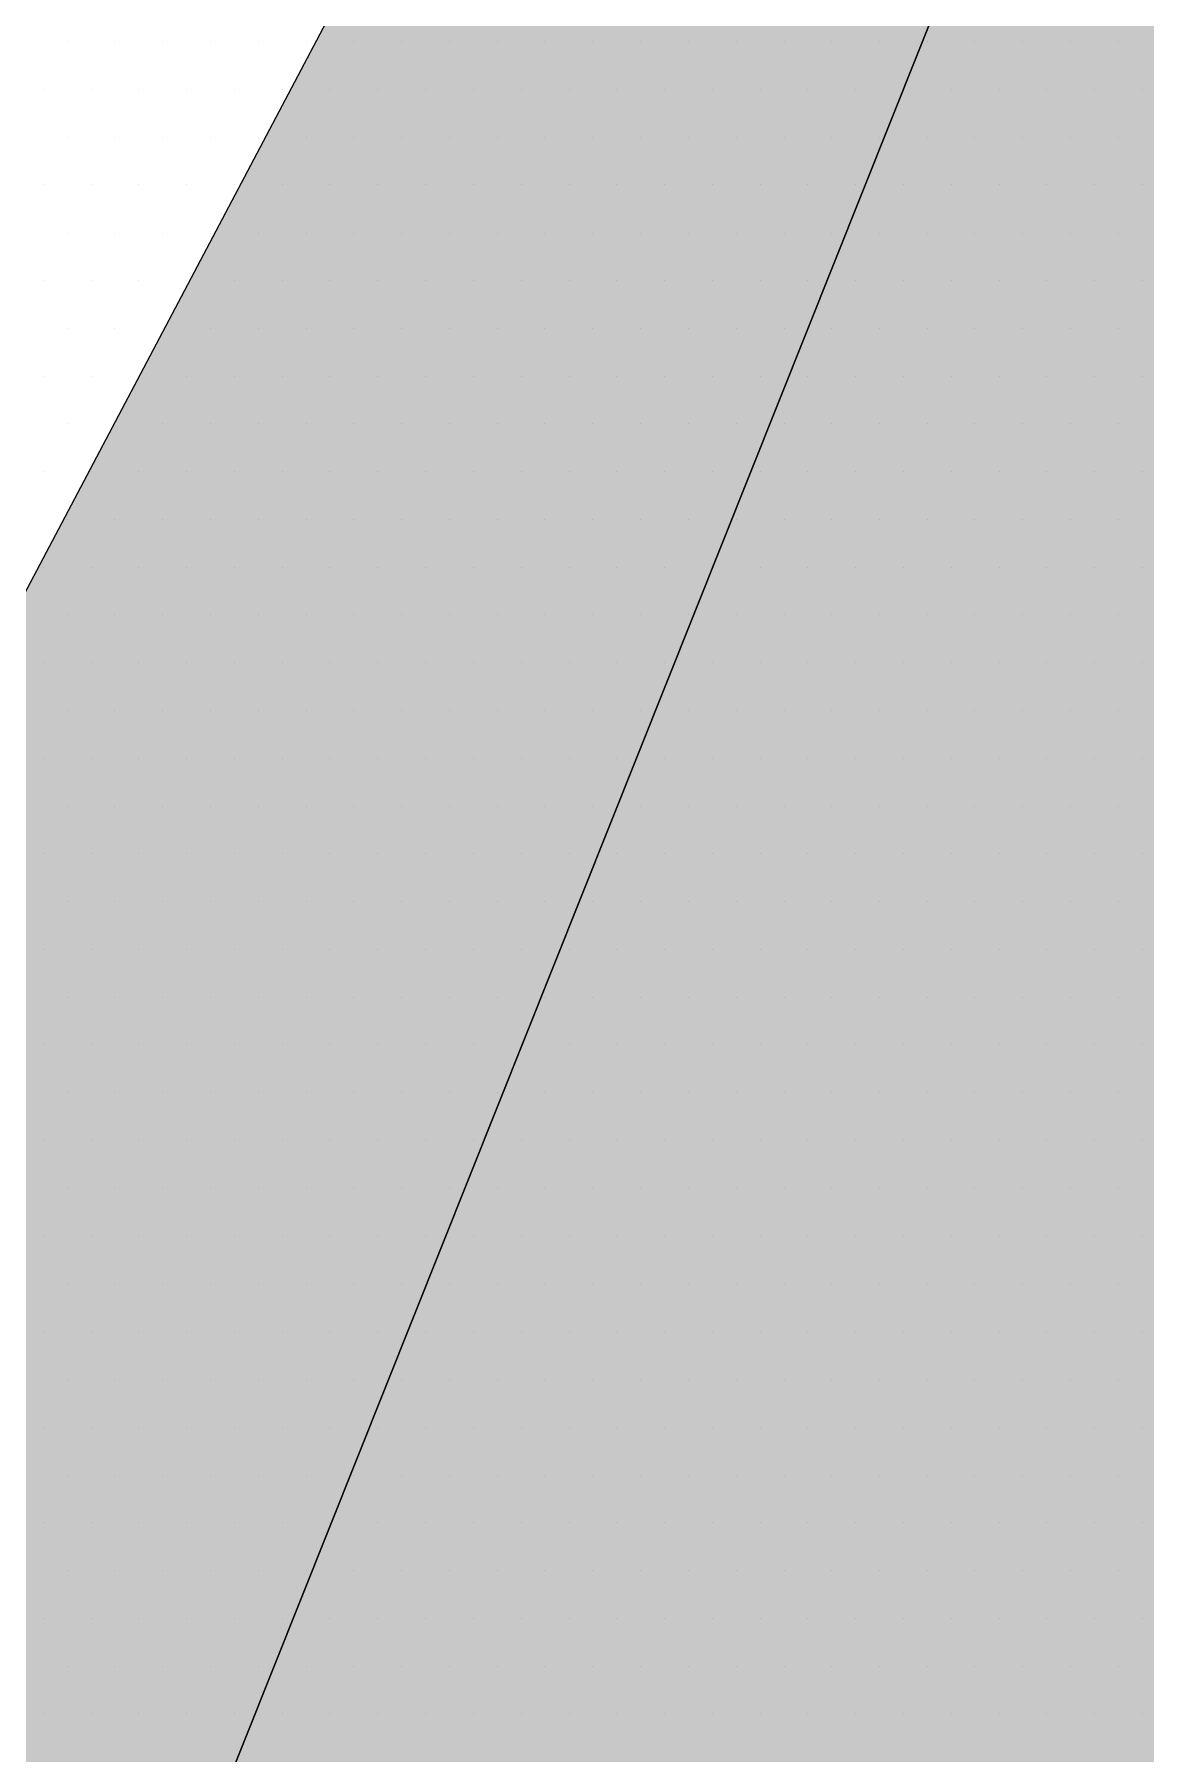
# Model space of a CAD drawing. Header units: metres. Extents: x 9606 to 9900, y 4805 to 4952.
# Drawn here: x 9865.343 to 9865.77, y 4853.607 to 4854.267 of the extents above; entities that cross this region are included whole.
import ezdxf

# ---------------------------------------------------------------- set-up
doc = ezdxf.new("R2010")
doc.units = ezdxf.units.M
doc.header["$LTSCALE"] = 2
doc.linetypes.add('CACHEX2', pattern=[0.75, 0.5, -0.25])
for name, color, linetype in [('CARTOUCHE', 7, 'Continuous'), ('LOGO', 4, 'Continuous'), ('rosace', 7, 'Continuous')]:
    doc.layers.add(name, color=color, linetype=linetype)

# ---------------------------------------------------------------- blocks, each defined once
blk = doc.blocks.new('A$C715108E3')
at = {"layer": 'LOGO', "color": 131}
for p, q in [((-6.9013, -4.7997), (-6.9013, -4.7997)), ((-6.8095, -4.7997), (-6.8095, -4.7997)), ((-6.7175, -4.7997), (-6.7175, -4.7997)), ((-6.6262, -4.7997), (-6.6262, -4.7997)), ((-6.5342, -4.7997), (-6.5342, -4.7997)), ((-6.4421, -4.7997), (-6.4421, -4.7997)), ((-6.3509, -4.7997), (-6.3509, -4.7997)), ((-6.2589, -4.7997), (-6.2589, -4.7997)), ((-6.1672, -4.7997), (-6.1672, -4.7997)), ((-6.0757, -4.7997), (-6.0757, -4.7997)), ((-5.9841, -4.7997), (-5.9841, -4.7997)), ((-5.8921, -4.7997), (-5.8921, -4.7997)), ((-5.8001, -4.7997), (-5.8001, -4.7997)), ((-5.7088, -4.7997), (-5.7088, -4.7997)), ((-5.6168, -4.7997), (-5.6168, -4.7997)), ((-5.5249, -4.7997), (-5.5249, -4.7997)), ((-5.4335, -4.7997), (-5.4335, -4.7997)), ((-5.3417, -4.7997), (-5.3417, -4.7997)), ((-5.2498, -4.7997), (-5.2498, -4.7997)), ((-5.1584, -4.7997), (-5.1584, -4.7997)), ((-5.0665, -4.7997), (-5.0665, -4.7997)), ((-4.9745, -4.7997), (-4.9745, -4.7997)), ((-4.8829, -4.7997), (-4.8829, -4.7997)), ((-6.947, -4.892), (-6.947, -4.892)), ((-6.855, -4.892), (-6.855, -4.892)), ((-6.7637, -4.892), (-6.7637, -4.892)), ((-6.6719, -4.892), (-6.6719, -4.892)), ((-6.5799, -4.892), (-6.5799, -4.892)), ((-6.4886, -4.892), (-6.4886, -4.892)), ((-6.3966, -4.892), (-6.3966, -4.892)), ((-6.305, -4.892), (-6.305, -4.892)), ((-6.2133, -4.892), (-6.2133, -4.892)), ((-6.1213, -4.892), (-6.1213, -4.892)), ((-6.0296, -4.892), (-6.0296, -4.892)), ((-5.9376, -4.892), (-5.9376, -4.892)), ((-5.8464, -4.892), (-5.8464, -4.892)), ((-5.7543, -4.892), (-5.7543, -4.892)), ((-5.6625, -4.892), (-5.6625, -4.892)), ((-5.571, -4.892), (-5.571, -4.892)), ((-5.4792, -4.892), (-5.4792, -4.892)), ((-5.3874, -4.892), (-5.3874, -4.892)), ((-5.2959, -4.892), (-5.2959, -4.892)), ((-5.2041, -4.892), (-5.2041, -4.892)), ((-5.1121, -4.892), (-5.1121, -4.892)), ((-5.0208, -4.892), (-5.0208, -4.892)), ((-4.929, -4.892), (-4.929, -4.892)), ((-4.8369, -4.892), (-4.8369, -4.892)), ((-6.9013, -4.9833), (-6.9013, -4.9833)), ((-6.8095, -4.9833), (-6.8095, -4.9833)), ((-6.7175, -4.9833), (-6.7175, -4.9833)), ((-6.6262, -4.9833), (-6.6262, -4.9833)), ((-6.5342, -4.9833), (-6.5342, -4.9833)), ((-6.4421, -4.9833), (-6.4421, -4.9833)), ((-6.3509, -4.9833), (-6.3509, -4.9833)), ((-6.2589, -4.9833), (-6.2589, -4.9833)), ((-6.1672, -4.9833), (-6.1672, -4.9833)), ((-6.0757, -4.9833), (-6.0757, -4.9833)), ((-5.9841, -4.9833), (-5.9841, -4.9833)), ((-5.8921, -4.9833), (-5.8921, -4.9833)), ((-5.8001, -4.9833), (-5.8001, -4.9833)), ((-5.7088, -4.9833), (-5.7088, -4.9833)), ((-5.6168, -4.9833), (-5.6168, -4.9833)), ((-5.5249, -4.9833), (-5.5249, -4.9833)), ((-5.4335, -4.9833), (-5.4335, -4.9833)), ((-5.3417, -4.9833), (-5.3417, -4.9833)), ((-5.2498, -4.9833), (-5.2498, -4.9833)), ((-5.1584, -4.9833), (-5.1584, -4.9833)), ((-5.0665, -4.9833), (-5.0665, -4.9833)), ((-4.9745, -4.9833), (-4.9745, -4.9833)), ((-4.8829, -4.9833), (-4.8829, -4.9833)), ((-6.947, -5.0748), (-6.947, -5.0748)), ((-6.855, -5.0748), (-6.855, -5.0748)), ((-6.7637, -5.0748), (-6.7637, -5.0748)), ((-6.6719, -5.0748), (-6.6719, -5.0748)), ((-6.5799, -5.0748), (-6.5799, -5.0748)), ((-6.4886, -5.0748), (-6.4886, -5.0748)), ((-6.3966, -5.0748), (-6.3966, -5.0748)), ((-6.305, -5.0748), (-6.305, -5.0748)), ((-6.2133, -5.0748), (-6.2133, -5.0748)), ((-6.1213, -5.0748), (-6.1213, -5.0748)), ((-6.0296, -5.0748), (-6.0296, -5.0748)), ((-5.9376, -5.0748), (-5.9376, -5.0748)), ((-5.8464, -5.0748), (-5.8464, -5.0748)), ((-5.7543, -5.0748), (-5.7543, -5.0748)), ((-5.6625, -5.0748), (-5.6625, -5.0748)), ((-5.571, -5.0748), (-5.571, -5.0748)), ((-5.4792, -5.0748), (-5.4792, -5.0748)), ((-5.3874, -5.0748), (-5.3874, -5.0748)), ((-5.2959, -5.0748), (-5.2959, -5.0748)), ((-5.2041, -5.0748), (-5.2041, -5.0748)), ((-5.1121, -5.0748), (-5.1121, -5.0748)), ((-5.0208, -5.0748), (-5.0208, -5.0748)), ((-4.929, -5.0748), (-4.929, -5.0748)), ((-4.8369, -5.0748), (-4.8369, -5.0748)), ((-6.9013, -5.1674), (-6.9013, -5.1674)), ((-6.8095, -5.1674), (-6.8095, -5.1674)), ((-6.7175, -5.1674), (-6.7175, -5.1674)), ((-6.6262, -5.1674), (-6.6262, -5.1674)), ((-6.5342, -5.1674), (-6.5342, -5.1674)), ((-6.4421, -5.1674), (-6.4421, -5.1674)), ((-6.3509, -5.1674), (-6.3509, -5.1674)), ((-6.2589, -5.1674), (-6.2589, -5.1674)), ((-6.1672, -5.1674), (-6.1672, -5.1674)), ((-6.0757, -5.1674), (-6.0757, -5.1674)), ((-5.9841, -5.1674), (-5.9841, -5.1674)), ((-5.8921, -5.1674), (-5.8921, -5.1674)), ((-5.8001, -5.1674), (-5.8001, -5.1674)), ((-5.7088, -5.1674), (-5.7088, -5.1674)), ((-5.6168, -5.1674), (-5.6168, -5.1674)), ((-5.5249, -5.1674), (-5.5249, -5.1674)), ((-5.4335, -5.1674), (-5.4335, -5.1674)), ((-5.3417, -5.1674), (-5.3417, -5.1674)), ((-5.2498, -5.1674), (-5.2498, -5.1674)), ((-5.1584, -5.1674), (-5.1584, -5.1674)), ((-5.0665, -5.1674), (-5.0665, -5.1674)), ((-4.9745, -5.1674), (-4.9745, -5.1674)), ((-4.8829, -5.1674), (-4.8829, -5.1674)), ((-6.947, -5.2586), (-6.947, -5.2586)), ((-6.855, -5.2586), (-6.855, -5.2586)), ((-6.7637, -5.2586), (-6.7637, -5.2586)), ((-6.6719, -5.2586), (-6.6719, -5.2586)), ((-6.5799, -5.2586), (-6.5799, -5.2586)), ((-6.4886, -5.2586), (-6.4886, -5.2586)), ((-6.3966, -5.2586), (-6.3966, -5.2586)), ((-6.305, -5.2586), (-6.305, -5.2586)), ((-6.2133, -5.2586), (-6.2133, -5.2586)), ((-6.1213, -5.2586), (-6.1213, -5.2586)), ((-6.0296, -5.2586), (-6.0296, -5.2586)), ((-5.9376, -5.2586), (-5.9376, -5.2586)), ((-5.8464, -5.2586), (-5.8464, -5.2586)), ((-5.7543, -5.2586), (-5.7543, -5.2586)), ((-5.6625, -5.2586), (-5.6625, -5.2586)), ((-5.571, -5.2586), (-5.571, -5.2586)), ((-5.4792, -5.2586), (-5.4792, -5.2586)), ((-5.3874, -5.2586), (-5.3874, -5.2586)), ((-5.2959, -5.2586), (-5.2959, -5.2586)), ((-5.2041, -5.2586), (-5.2041, -5.2586)), ((-5.1121, -5.2586), (-5.1121, -5.2586)), ((-5.0208, -5.2586), (-5.0208, -5.2586)), ((-4.929, -5.2586), (-4.929, -5.2586)), ((-4.8369, -5.2586), (-4.8369, -5.2586)), ((-6.9013, -5.3499), (-6.9013, -5.3499)), ((-6.8095, -5.3499), (-6.8095, -5.3499)), ((-6.7175, -5.3499), (-6.7175, -5.3499)), ((-6.6262, -5.3499), (-6.6262, -5.3499)), ((-6.5342, -5.3499), (-6.5342, -5.3499)), ((-6.4421, -5.3499), (-6.4421, -5.3499)), ((-6.3509, -5.3499), (-6.3509, -5.3499)), ((-6.2589, -5.3499), (-6.2589, -5.3499)), ((-6.1672, -5.3499), (-6.1672, -5.3499)), ((-6.0757, -5.3499), (-6.0757, -5.3499)), ((-5.9841, -5.3499), (-5.9841, -5.3499)), ((-5.8921, -5.3499), (-5.8921, -5.3499)), ((-5.8001, -5.3499), (-5.8001, -5.3499)), ((-5.7088, -5.3499), (-5.7088, -5.3499)), ((-5.6168, -5.3499), (-5.6168, -5.3499)), ((-5.5249, -5.3499), (-5.5249, -5.3499)), ((-5.4335, -5.3499), (-5.4335, -5.3499)), ((-5.3417, -5.3499), (-5.3417, -5.3499)), ((-5.2498, -5.3499), (-5.2498, -5.3499)), ((-5.1584, -5.3499), (-5.1584, -5.3499)), ((-5.0665, -5.3499), (-5.0665, -5.3499)), ((-4.9745, -5.3499), (-4.9745, -5.3499)), ((-4.8829, -5.3499), (-4.8829, -5.3499)), ((-6.947, -5.4423), (-6.947, -5.4423)), ((-6.855, -5.4423), (-6.855, -5.4423)), ((-6.7637, -5.4423), (-6.7637, -5.4423)), ((-6.6719, -5.4423), (-6.6719, -5.4423)), ((-6.5799, -5.4423), (-6.5799, -5.4423)), ((-6.4886, -5.4423), (-6.4886, -5.4423)), ((-6.3966, -5.4423), (-6.3966, -5.4423)), ((-6.305, -5.4423), (-6.305, -5.4423)), ((-6.2133, -5.4423), (-6.2133, -5.4423)), ((-6.1213, -5.4423), (-6.1213, -5.4423)), ((-6.0296, -5.4423), (-6.0296, -5.4423)), ((-5.9376, -5.4423), (-5.9376, -5.4423)), ((-5.8464, -5.4423), (-5.8464, -5.4423)), ((-5.7543, -5.4423), (-5.7543, -5.4423)), ((-5.6625, -5.4423), (-5.6625, -5.4423)), ((-5.571, -5.4423), (-5.571, -5.4423)), ((-5.4792, -5.4423), (-5.4792, -5.4423)), ((-5.3874, -5.4423), (-5.3874, -5.4423)), ((-5.2959, -5.4423), (-5.2959, -5.4423)), ((-5.2041, -5.4423), (-5.2041, -5.4423)), ((-5.1121, -5.4423), (-5.1121, -5.4423)), ((-5.0208, -5.4423), (-5.0208, -5.4423)), ((-4.929, -5.4423), (-4.929, -5.4423)), ((-4.8369, -5.4423), (-4.8369, -5.4423)), ((-6.9013, -5.5339), (-6.9013, -5.5339)), ((-6.8095, -5.5339), (-6.8095, -5.5339)), ((-6.7175, -5.5339), (-6.7175, -5.5339)), ((-6.6262, -5.5339), (-6.6262, -5.5339)), ((-6.5342, -5.5339), (-6.5342, -5.5339)), ((-6.4421, -5.5339), (-6.4421, -5.5339)), ((-6.3509, -5.5339), (-6.3509, -5.5339)), ((-6.2589, -5.5339), (-6.2589, -5.5339)), ((-6.1672, -5.5339), (-6.1672, -5.5339)), ((-6.0757, -5.5339), (-6.0757, -5.5339)), ((-5.9841, -5.5339), (-5.9841, -5.5339)), ((-5.8921, -5.5339), (-5.8921, -5.5339)), ((-5.8001, -5.5339), (-5.8001, -5.5339)), ((-5.7088, -5.5339), (-5.7088, -5.5339)), ((-5.6168, -5.5339), (-5.6168, -5.5339)), ((-5.5249, -5.5339), (-5.5249, -5.5339)), ((-5.4335, -5.5339), (-5.4335, -5.5339)), ((-5.3417, -5.5339), (-5.3417, -5.5339)), ((-5.2498, -5.5339), (-5.2498, -5.5339)), ((-5.1584, -5.5339), (-5.1584, -5.5339)), ((-5.0665, -5.5339), (-5.0665, -5.5339)), ((-4.9745, -5.5339), (-4.9745, -5.5339)), ((-4.8829, -5.5339), (-4.8829, -5.5339)), ((-6.947, -5.625), (-6.947, -5.625)), ((-6.855, -5.625), (-6.855, -5.625)), ((-6.7637, -5.625), (-6.7637, -5.625)), ((-6.6719, -5.625), (-6.6719, -5.625)), ((-6.5799, -5.625), (-6.5799, -5.625)), ((-6.4886, -5.625), (-6.4886, -5.625)), ((-6.3966, -5.625), (-6.3966, -5.625)), ((-6.305, -5.625), (-6.305, -5.625)), ((-6.2133, -5.625), (-6.2133, -5.625)), ((-6.1213, -5.625), (-6.1213, -5.625)), ((-6.0296, -5.625), (-6.0296, -5.625)), ((-5.9376, -5.625), (-5.9376, -5.625)), ((-5.8464, -5.625), (-5.8464, -5.625)), ((-5.7543, -5.625), (-5.7543, -5.625)), ((-5.6625, -5.625), (-5.6625, -5.625)), ((-5.571, -5.625), (-5.571, -5.625)), ((-5.4792, -5.625), (-5.4792, -5.625)), ((-5.3874, -5.625), (-5.3874, -5.625)), ((-5.2959, -5.625), (-5.2959, -5.625)), ((-5.2041, -5.625), (-5.2041, -5.625)), ((-5.1121, -5.625), (-5.1121, -5.625)), ((-5.0208, -5.625), (-5.0208, -5.625)), ((-4.929, -5.625), (-4.929, -5.625)), ((-4.8369, -5.625), (-4.8369, -5.625)), ((-6.9013, -5.7174), (-6.9013, -5.7174)), ((-6.8095, -5.7174), (-6.8095, -5.7174)), ((-6.7175, -5.7174), (-6.7175, -5.7174)), ((-6.6262, -5.7174), (-6.6262, -5.7174)), ((-6.5342, -5.7174), (-6.5342, -5.7174)), ((-6.4421, -5.7174), (-6.4421, -5.7174)), ((-6.3509, -5.7174), (-6.3509, -5.7174)), ((-6.2589, -5.7174), (-6.2589, -5.7174)), ((-6.1672, -5.7174), (-6.1672, -5.7174)), ((-6.0757, -5.7174), (-6.0757, -5.7174)), ((-5.9841, -5.7174), (-5.9841, -5.7174)), ((-5.8921, -5.7174), (-5.8921, -5.7174)), ((-5.8001, -5.7174), (-5.8001, -5.7174)), ((-5.7088, -5.7174), (-5.7088, -5.7174)), ((-5.6168, -5.7174), (-5.6168, -5.7174)), ((-5.5249, -5.7174), (-5.5249, -5.7174)), ((-5.4335, -5.7174), (-5.4335, -5.7174)), ((-5.3417, -5.7174), (-5.3417, -5.7174)), ((-5.2498, -5.7174), (-5.2498, -5.7174)), ((-5.1584, -5.7174), (-5.1584, -5.7174)), ((-5.0665, -5.7174), (-5.0665, -5.7174)), ((-4.9745, -5.7174), (-4.9745, -5.7174)), ((-4.8829, -5.7174), (-4.8829, -5.7174)), ((-6.947, -5.8091), (-6.947, -5.8091)), ((-6.855, -5.8091), (-6.855, -5.8091)), ((-6.7637, -5.8091), (-6.7637, -5.8091)), ((-6.6719, -5.8091), (-6.6719, -5.8091)), ((-6.5799, -5.8091), (-6.5799, -5.8091)), ((-6.4886, -5.8091), (-6.4886, -5.8091)), ((-6.3966, -5.8091), (-6.3966, -5.8091)), ((-6.305, -5.8091), (-6.305, -5.8091)), ((-6.2133, -5.8091), (-6.2133, -5.8091)), ((-6.1213, -5.8091), (-6.1213, -5.8091)), ((-6.0296, -5.8091), (-6.0296, -5.8091)), ((-5.9376, -5.8091), (-5.9376, -5.8091)), ((-5.8464, -5.8091), (-5.8464, -5.8091)), ((-5.7543, -5.8091), (-5.7543, -5.8091)), ((-5.6625, -5.8091), (-5.6625, -5.8091)), ((-5.571, -5.8091), (-5.571, -5.8091)), ((-5.4792, -5.8091), (-5.4792, -5.8091)), ((-5.3874, -5.8091), (-5.3874, -5.8091)), ((-5.2959, -5.8091), (-5.2959, -5.8091)), ((-5.2041, -5.8091), (-5.2041, -5.8091)), ((-5.1121, -5.8091), (-5.1121, -5.8091)), ((-5.0208, -5.8091), (-5.0208, -5.8091)), ((-4.929, -5.8091), (-4.929, -5.8091)), ((-4.8369, -5.8091), (-4.8369, -5.8091)), ((-6.9013, -5.9003), (-6.9013, -5.9003)), ((-6.8095, -5.9003), (-6.8095, -5.9003)), ((-6.7175, -5.9003), (-6.7175, -5.9003)), ((-6.6262, -5.9003), (-6.6262, -5.9003)), ((-6.5342, -5.9003), (-6.5342, -5.9003)), ((-6.4421, -5.9003), (-6.4421, -5.9003)), ((-6.3509, -5.9003), (-6.3509, -5.9003)), ((-6.2589, -5.9003), (-6.2589, -5.9003)), ((-6.1672, -5.9003), (-6.1672, -5.9003)), ((-6.0757, -5.9003), (-6.0757, -5.9003)), ((-5.9841, -5.9003), (-5.9841, -5.9003)), ((-5.8921, -5.9003), (-5.8921, -5.9003)), ((-5.8001, -5.9003), (-5.8001, -5.9003)), ((-5.7088, -5.9003), (-5.7088, -5.9003)), ((-5.6168, -5.9003), (-5.6168, -5.9003)), ((-5.5249, -5.9003), (-5.5249, -5.9003)), ((-5.4335, -5.9003), (-5.4335, -5.9003)), ((-5.3417, -5.9003), (-5.3417, -5.9003)), ((-5.2498, -5.9003), (-5.2498, -5.9003)), ((-5.1584, -5.9003), (-5.1584, -5.9003)), ((-5.0665, -5.9003), (-5.0665, -5.9003)), ((-4.9745, -5.9003), (-4.9745, -5.9003)), ((-4.8829, -5.9003), (-4.8829, -5.9003)), ((-6.947, -5.9927), (-6.947, -5.9927)), ((-6.855, -5.9927), (-6.855, -5.9927)), ((-6.7637, -5.9927), (-6.7637, -5.9927)), ((-6.6719, -5.9927), (-6.6719, -5.9927)), ((-6.5799, -5.9927), (-6.5799, -5.9927)), ((-6.4886, -5.9927), (-6.4886, -5.9927)), ((-6.3966, -5.9927), (-6.3966, -5.9927)), ((-6.305, -5.9927), (-6.305, -5.9927)), ((-6.2133, -5.9927), (-6.2133, -5.9927)), ((-6.1213, -5.9927), (-6.1213, -5.9927)), ((-6.0296, -5.9927), (-6.0296, -5.9927)), ((-5.9376, -5.9927), (-5.9376, -5.9927)), ((-5.8464, -5.9927), (-5.8464, -5.9927)), ((-5.7543, -5.9927), (-5.7543, -5.9927)), ((-5.6625, -5.9927), (-5.6625, -5.9927)), ((-5.571, -5.9927), (-5.571, -5.9927)), ((-5.4792, -5.9927), (-5.4792, -5.9927)), ((-5.3874, -5.9927), (-5.3874, -5.9927)), ((-5.2959, -5.9927), (-5.2959, -5.9927)), ((-5.2041, -5.9927), (-5.2041, -5.9927)), ((-5.1121, -5.9927), (-5.1121, -5.9927)), ((-5.0208, -5.9927), (-5.0208, -5.9927)), ((-4.929, -5.9927), (-4.929, -5.9927)), ((-4.8369, -5.9927), (-4.8369, -5.9927)), ((-6.9013, -6.0842), (-6.9013, -6.0842)), ((-6.8095, -6.0842), (-6.8095, -6.0842)), ((-6.7175, -6.0842), (-6.7175, -6.0842)), ((-6.6262, -6.0842), (-6.6262, -6.0842)), ((-6.5342, -6.0842), (-6.5342, -6.0842)), ((-6.4421, -6.0842), (-6.4421, -6.0842)), ((-6.3509, -6.0842), (-6.3509, -6.0842)), ((-6.2589, -6.0842), (-6.2589, -6.0842)), ((-6.1672, -6.0842), (-6.1672, -6.0842)), ((-6.0757, -6.0842), (-6.0757, -6.0842)), ((-5.9841, -6.0842), (-5.9841, -6.0842)), ((-5.8921, -6.0842), (-5.8921, -6.0842)), ((-5.8001, -6.0842), (-5.8001, -6.0842)), ((-5.7088, -6.0842), (-5.7088, -6.0842)), ((-5.6168, -6.0842), (-5.6168, -6.0842)), ((-5.5249, -6.0842), (-5.5249, -6.0842)), ((-5.4335, -6.0842), (-5.4335, -6.0842)), ((-5.3417, -6.0842), (-5.3417, -6.0842)), ((-5.2498, -6.0842), (-5.2498, -6.0842)), ((-5.1584, -6.0842), (-5.1584, -6.0842)), ((-5.0665, -6.0842), (-5.0665, -6.0842)), ((-4.9745, -6.0842), (-4.9745, -6.0842)), ((-4.8829, -6.0842), (-4.8829, -6.0842)), ((-6.947, -6.1753), (-6.947, -6.1753)), ((-6.855, -6.1753), (-6.855, -6.1753)), ((-6.7637, -6.1753), (-6.7637, -6.1753)), ((-6.6719, -6.1753), (-6.6719, -6.1753)), ((-6.5799, -6.1753), (-6.5799, -6.1753)), ((-6.4886, -6.1753), (-6.4886, -6.1753)), ((-6.3966, -6.1753), (-6.3966, -6.1753)), ((-6.305, -6.1753), (-6.305, -6.1753)), ((-6.2133, -6.1753), (-6.2133, -6.1753)), ((-6.1213, -6.1753), (-6.1213, -6.1753)), ((-6.0296, -6.1753), (-6.0296, -6.1753)), ((-5.9376, -6.1753), (-5.9376, -6.1753)), ((-5.8464, -6.1753), (-5.8464, -6.1753)), ((-5.7543, -6.1753), (-5.7543, -6.1753)), ((-5.6625, -6.1753), (-5.6625, -6.1753)), ((-5.571, -6.1753), (-5.571, -6.1753)), ((-5.4792, -6.1753), (-5.4792, -6.1753)), ((-5.3874, -6.1753), (-5.3874, -6.1753)), ((-5.2959, -6.1753), (-5.2959, -6.1753)), ((-5.2041, -6.1753), (-5.2041, -6.1753)), ((-5.1121, -6.1753), (-5.1121, -6.1753)), ((-5.0208, -6.1753), (-5.0208, -6.1753)), ((-4.929, -6.1753), (-4.929, -6.1753)), ((-4.8369, -6.1753), (-4.8369, -6.1753)), ((-6.9013, -6.2678), (-6.9013, -6.2678)), ((-6.8095, -6.2678), (-6.8095, -6.2678)), ((-6.7175, -6.2678), (-6.7175, -6.2678)), ((-6.6262, -6.2678), (-6.6262, -6.2678)), ((-6.5342, -6.2678), (-6.5342, -6.2678)), ((-6.4421, -6.2678), (-6.4421, -6.2678)), ((-6.3509, -6.2678), (-6.3509, -6.2678)), ((-6.2589, -6.2678), (-6.2589, -6.2678)), ((-6.1672, -6.2678), (-6.1672, -6.2678)), ((-6.0757, -6.2678), (-6.0757, -6.2678)), ((-5.9841, -6.2678), (-5.9841, -6.2678)), ((-5.8921, -6.2678), (-5.8921, -6.2678)), ((-5.8001, -6.2678), (-5.8001, -6.2678)), ((-5.7088, -6.2678), (-5.7088, -6.2678)), ((-5.6168, -6.2678), (-5.6168, -6.2678)), ((-5.5249, -6.2678), (-5.5249, -6.2678)), ((-5.4335, -6.2678), (-5.4335, -6.2678)), ((-5.3417, -6.2678), (-5.3417, -6.2678)), ((-5.2498, -6.2678), (-5.2498, -6.2678)), ((-5.1584, -6.2678), (-5.1584, -6.2678)), ((-5.0665, -6.2678), (-5.0665, -6.2678)), ((-4.9745, -6.2678), (-4.9745, -6.2678)), ((-4.8829, -6.2678), (-4.8829, -6.2678)), ((-6.947, -6.3593), (-6.947, -6.3593)), ((-6.855, -6.3593), (-6.855, -6.3593)), ((-6.7637, -6.3593), (-6.7637, -6.3593)), ((-6.6719, -6.3593), (-6.6719, -6.3593)), ((-6.5799, -6.3593), (-6.5799, -6.3593)), ((-6.4886, -6.3593), (-6.4886, -6.3593)), ((-6.3966, -6.3593), (-6.3966, -6.3593)), ((-6.305, -6.3593), (-6.305, -6.3593)), ((-6.2133, -6.3593), (-6.2133, -6.3593)), ((-6.1213, -6.3593), (-6.1213, -6.3593)), ((-6.0296, -6.3593), (-6.0296, -6.3593)), ((-5.9376, -6.3593), (-5.9376, -6.3593)), ((-5.8464, -6.3593), (-5.8464, -6.3593)), ((-5.7543, -6.3593), (-5.7543, -6.3593)), ((-5.6625, -6.3593), (-5.6625, -6.3593)), ((-5.571, -6.3593), (-5.571, -6.3593)), ((-5.4792, -6.3593), (-5.4792, -6.3593)), ((-5.3874, -6.3593), (-5.3874, -6.3593)), ((-5.2959, -6.3593), (-5.2959, -6.3593)), ((-5.2041, -6.3593), (-5.2041, -6.3593)), ((-5.1121, -6.3593), (-5.1121, -6.3593)), ((-5.0208, -6.3593), (-5.0208, -6.3593)), ((-4.929, -6.3593), (-4.929, -6.3593)), ((-4.8369, -6.3593), (-4.8369, -6.3593)), ((-6.9013, -6.4508), (-6.9013, -6.4508)), ((-6.8095, -6.4508), (-6.8095, -6.4508)), ((-6.7175, -6.4508), (-6.7175, -6.4508)), ((-6.6262, -6.4508), (-6.6262, -6.4508)), ((-6.5342, -6.4508), (-6.5342, -6.4508)), ((-6.4421, -6.4508), (-6.4421, -6.4508)), ((-6.3509, -6.4508), (-6.3509, -6.4508)), ((-6.2589, -6.4508), (-6.2589, -6.4508)), ((-6.1672, -6.4508), (-6.1672, -6.4508)), ((-6.0757, -6.4508), (-6.0757, -6.4508)), ((-5.9841, -6.4508), (-5.9841, -6.4508)), ((-5.8921, -6.4508), (-5.8921, -6.4508)), ((-5.8001, -6.4508), (-5.8001, -6.4508)), ((-5.7088, -6.4508), (-5.7088, -6.4508)), ((-5.6168, -6.4508), (-5.6168, -6.4508)), ((-5.5249, -6.4508), (-5.5249, -6.4508)), ((-5.4335, -6.4508), (-5.4335, -6.4508)), ((-5.3417, -6.4508), (-5.3417, -6.4508)), ((-5.2498, -6.4508), (-5.2498, -6.4508)), ((-5.1584, -6.4508), (-5.1584, -6.4508)), ((-5.0665, -6.4508), (-5.0665, -6.4508)), ((-4.9745, -6.4508), (-4.9745, -6.4508)), ((-4.8829, -6.4508), (-4.8829, -6.4508)), ((-6.947, -6.543), (-6.947, -6.543)), ((-6.855, -6.543), (-6.855, -6.543)), ((-6.7637, -6.543), (-6.7637, -6.543)), ((-6.6719, -6.543), (-6.6719, -6.543)), ((-6.5799, -6.543), (-6.5799, -6.543)), ((-6.4886, -6.543), (-6.4886, -6.543)), ((-6.3966, -6.543), (-6.3966, -6.543)), ((-6.305, -6.543), (-6.305, -6.543)), ((-6.2133, -6.543), (-6.2133, -6.543)), ((-6.1213, -6.543), (-6.1213, -6.543)), ((-6.0296, -6.543), (-6.0296, -6.543)), ((-5.9376, -6.543), (-5.9376, -6.543)), ((-5.8464, -6.543), (-5.8464, -6.543)), ((-5.7543, -6.543), (-5.7543, -6.543)), ((-5.6625, -6.543), (-5.6625, -6.543)), ((-5.571, -6.543), (-5.571, -6.543)), ((-5.4792, -6.543), (-5.4792, -6.543)), ((-5.3874, -6.543), (-5.3874, -6.543)), ((-5.2959, -6.543), (-5.2959, -6.543)), ((-5.2041, -6.543), (-5.2041, -6.543)), ((-5.1121, -6.543), (-5.1121, -6.543)), ((-5.0208, -6.543), (-5.0208, -6.543)), ((-4.929, -6.543), (-4.929, -6.543)), ((-4.8369, -6.543), (-4.8369, -6.543)), ((-6.9013, -6.6344), (-6.9013, -6.6344)), ((-6.8095, -6.6344), (-6.8095, -6.6344)), ((-6.7175, -6.6344), (-6.7175, -6.6344)), ((-6.6262, -6.6344), (-6.6262, -6.6344)), ((-6.5342, -6.6344), (-6.5342, -6.6344)), ((-6.4421, -6.6344), (-6.4421, -6.6344)), ((-6.3509, -6.6344), (-6.3509, -6.6344)), ((-6.2589, -6.6344), (-6.2589, -6.6344)), ((-6.1672, -6.6344), (-6.1672, -6.6344)), ((-6.0757, -6.6344), (-6.0757, -6.6344)), ((-5.9841, -6.6344), (-5.9841, -6.6344)), ((-5.8921, -6.6344), (-5.8921, -6.6344)), ((-5.8001, -6.6344), (-5.8001, -6.6344)), ((-5.7088, -6.6344), (-5.7088, -6.6344)), ((-5.6168, -6.6344), (-5.6168, -6.6344)), ((-5.5249, -6.6344), (-5.5249, -6.6344)), ((-5.4335, -6.6344), (-5.4335, -6.6344)), ((-5.3417, -6.6344), (-5.3417, -6.6344)), ((-5.2498, -6.6344), (-5.2498, -6.6344)), ((-5.1584, -6.6344), (-5.1584, -6.6344)), ((-5.0665, -6.6344), (-5.0665, -6.6344)), ((-4.9745, -6.6344), (-4.9745, -6.6344)), ((-4.8829, -6.6344), (-4.8829, -6.6344)), ((-6.947, -6.7259), (-6.947, -6.7259)), ((-6.855, -6.7259), (-6.855, -6.7259)), ((-6.7637, -6.7259), (-6.7637, -6.7259)), ((-6.6719, -6.7259), (-6.6719, -6.7259)), ((-6.5799, -6.7259), (-6.5799, -6.7259)), ((-6.4886, -6.7259), (-6.4886, -6.7259)), ((-6.3966, -6.7259), (-6.3966, -6.7259)), ((-6.305, -6.7259), (-6.305, -6.7259)), ((-6.2133, -6.7259), (-6.2133, -6.7259)), ((-6.1213, -6.7259), (-6.1213, -6.7259)), ((-6.0296, -6.7259), (-6.0296, -6.7259)), ((-5.9376, -6.7259), (-5.9376, -6.7259)), ((-5.8464, -6.7259), (-5.8464, -6.7259)), ((-5.7543, -6.7259), (-5.7543, -6.7259)), ((-5.6625, -6.7259), (-5.6625, -6.7259)), ((-5.571, -6.7259), (-5.571, -6.7259)), ((-5.4792, -6.7259), (-5.4792, -6.7259)), ((-5.3874, -6.7259), (-5.3874, -6.7259)), ((-5.2959, -6.7259), (-5.2959, -6.7259)), ((-5.2041, -6.7259), (-5.2041, -6.7259)), ((-5.1121, -6.7259), (-5.1121, -6.7259)), ((-5.0208, -6.7259), (-5.0208, -6.7259)), ((-4.929, -6.7259), (-4.929, -6.7259)), ((-4.8369, -6.7259), (-4.8369, -6.7259)), ((-6.9013, -6.8181), (-6.9013, -6.8181)), ((-6.8095, -6.8181), (-6.8095, -6.8181)), ((-6.7175, -6.8181), (-6.7175, -6.8181)), ((-6.6262, -6.8181), (-6.6262, -6.8181)), ((-6.5342, -6.8181), (-6.5342, -6.8181)), ((-6.4421, -6.8181), (-6.4421, -6.8181)), ((-6.3509, -6.8181), (-6.3509, -6.8181)), ((-6.2589, -6.8181), (-6.2589, -6.8181)), ((-6.1672, -6.8181), (-6.1672, -6.8181)), ((-6.0757, -6.8181), (-6.0757, -6.8181)), ((-5.9841, -6.8181), (-5.9841, -6.8181)), ((-5.8921, -6.8181), (-5.8921, -6.8181)), ((-5.8001, -6.8181), (-5.8001, -6.8181)), ((-5.7088, -6.8181), (-5.7088, -6.8181)), ((-5.6168, -6.8181), (-5.6168, -6.8181)), ((-5.5249, -6.8181), (-5.5249, -6.8181)), ((-5.4335, -6.8181), (-5.4335, -6.8181)), ((-5.3417, -6.8181), (-5.3417, -6.8181)), ((-5.2498, -6.8181), (-5.2498, -6.8181)), ((-5.1584, -6.8181), (-5.1584, -6.8181)), ((-5.0665, -6.8181), (-5.0665, -6.8181)), ((-4.9745, -6.8181), (-4.9745, -6.8181)), ((-4.8829, -6.8181), (-4.8829, -6.8181)), ((-6.947, -6.9095), (-6.947, -6.9095)), ((-6.855, -6.9095), (-6.855, -6.9095)), ((-6.7637, -6.9095), (-6.7637, -6.9095)), ((-6.6719, -6.9095), (-6.6719, -6.9095)), ((-6.5799, -6.9095), (-6.5799, -6.9095)), ((-6.4886, -6.9095), (-6.4886, -6.9095)), ((-6.3966, -6.9095), (-6.3966, -6.9095)), ((-6.305, -6.9095), (-6.305, -6.9095)), ((-6.2133, -6.9095), (-6.2133, -6.9095)), ((-6.1213, -6.9095), (-6.1213, -6.9095)), ((-6.0296, -6.9095), (-6.0296, -6.9095)), ((-5.9376, -6.9095), (-5.9376, -6.9095)), ((-5.8464, -6.9095), (-5.8464, -6.9095)), ((-5.7543, -6.9095), (-5.7543, -6.9095)), ((-5.6625, -6.9095), (-5.6625, -6.9095)), ((-5.571, -6.9095), (-5.571, -6.9095)), ((-5.4792, -6.9095), (-5.4792, -6.9095)), ((-5.3874, -6.9095), (-5.3874, -6.9095)), ((-5.2959, -6.9095), (-5.2959, -6.9095)), ((-5.2041, -6.9095), (-5.2041, -6.9095)), ((-5.1121, -6.9095), (-5.1121, -6.9095)), ((-5.0208, -6.9095), (-5.0208, -6.9095)), ((-4.929, -6.9095), (-4.929, -6.9095)), ((-4.8369, -6.9095), (-4.8369, -6.9095)), ((-6.9013, -7.0019), (-6.9013, -7.0019)), ((-6.8095, -7.0019), (-6.8095, -7.0019)), ((-6.7175, -7.0019), (-6.7175, -7.0019)), ((-6.6262, -7.0019), (-6.6262, -7.0019)), ((-6.5342, -7.0019), (-6.5342, -7.0019)), ((-6.4421, -7.0019), (-6.4421, -7.0019)), ((-6.3509, -7.0019), (-6.3509, -7.0019)), ((-6.2589, -7.0019), (-6.2589, -7.0019)), ((-6.1672, -7.0019), (-6.1672, -7.0019)), ((-6.0757, -7.0019), (-6.0757, -7.0019)), ((-5.9841, -7.0019), (-5.9841, -7.0019)), ((-5.8921, -7.0019), (-5.8921, -7.0019)), ((-5.8001, -7.0019), (-5.8001, -7.0019)), ((-5.7088, -7.0019), (-5.7088, -7.0019)), ((-5.6168, -7.0019), (-5.6168, -7.0019)), ((-5.5249, -7.0019), (-5.5249, -7.0019)), ((-5.4335, -7.0019), (-5.4335, -7.0019)), ((-5.3417, -7.0019), (-5.3417, -7.0019)), ((-5.2498, -7.0019), (-5.2498, -7.0019)), ((-5.1584, -7.0019), (-5.1584, -7.0019)), ((-5.0665, -7.0019), (-5.0665, -7.0019)), ((-4.9745, -7.0019), (-4.9745, -7.0019)), ((-4.8829, -7.0019), (-4.8829, -7.0019)), ((-6.947, -7.0932), (-6.947, -7.0932)), ((-6.855, -7.0932), (-6.855, -7.0932)), ((-6.7637, -7.0932), (-6.7637, -7.0932)), ((-6.6719, -7.0932), (-6.6719, -7.0932)), ((-6.5799, -7.0932), (-6.5799, -7.0932)), ((-6.4886, -7.0932), (-6.4886, -7.0932)), ((-6.3966, -7.0932), (-6.3966, -7.0932)), ((-6.305, -7.0932), (-6.305, -7.0932)), ((-6.2133, -7.0932), (-6.2133, -7.0932)), ((-6.1213, -7.0932), (-6.1213, -7.0932)), ((-6.0296, -7.0932), (-6.0296, -7.0932)), ((-5.9376, -7.0932), (-5.9376, -7.0932)), ((-5.8464, -7.0932), (-5.8464, -7.0932)), ((-5.7543, -7.0932), (-5.7543, -7.0932)), ((-5.6625, -7.0932), (-5.6625, -7.0932)), ((-5.571, -7.0932), (-5.571, -7.0932)), ((-5.4792, -7.0932), (-5.4792, -7.0932)), ((-5.3874, -7.0932), (-5.3874, -7.0932)), ((-5.2959, -7.0932), (-5.2959, -7.0932)), ((-5.2041, -7.0932), (-5.2041, -7.0932)), ((-5.1121, -7.0932), (-5.1121, -7.0932)), ((-5.0208, -7.0932), (-5.0208, -7.0932)), ((-4.929, -7.0932), (-4.929, -7.0932)), ((-4.8369, -7.0932), (-4.8369, -7.0932)), ((-6.9013, -7.1849), (-6.9013, -7.1849)), ((-6.8095, -7.1849), (-6.8095, -7.1849)), ((-6.7175, -7.1849), (-6.7175, -7.1849)), ((-6.6262, -7.1849), (-6.6262, -7.1849)), ((-6.5342, -7.1849), (-6.5342, -7.1849)), ((-6.4421, -7.1849), (-6.4421, -7.1849)), ((-6.3509, -7.1849), (-6.3509, -7.1849)), ((-6.2589, -7.1849), (-6.2589, -7.1849)), ((-6.1672, -7.1849), (-6.1672, -7.1849)), ((-6.0757, -7.1849), (-6.0757, -7.1849)), ((-5.9841, -7.1849), (-5.9841, -7.1849)), ((-5.8921, -7.1849), (-5.8921, -7.1849)), ((-5.8001, -7.1849), (-5.8001, -7.1849)), ((-5.7088, -7.1849), (-5.7088, -7.1849)), ((-5.6168, -7.1849), (-5.6168, -7.1849)), ((-5.5249, -7.1849), (-5.5249, -7.1849)), ((-5.4335, -7.1849), (-5.4335, -7.1849)), ((-5.3417, -7.1849), (-5.3417, -7.1849)), ((-5.2498, -7.1849), (-5.2498, -7.1849)), ((-5.1584, -7.1849), (-5.1584, -7.1849)), ((-5.0665, -7.1849), (-5.0665, -7.1849)), ((-4.9745, -7.1849), (-4.9745, -7.1849)), ((-4.8829, -7.1849), (-4.8829, -7.1849)), ((-6.947, -7.2773), (-6.947, -7.2773)), ((-6.855, -7.2773), (-6.855, -7.2773)), ((-6.7637, -7.2773), (-6.7637, -7.2773)), ((-6.6719, -7.2773), (-6.6719, -7.2773)), ((-6.5799, -7.2773), (-6.5799, -7.2773)), ((-6.4886, -7.2773), (-6.4886, -7.2773)), ((-6.3966, -7.2773), (-6.3966, -7.2773)), ((-6.305, -7.2773), (-6.305, -7.2773)), ((-6.2133, -7.2773), (-6.2133, -7.2773)), ((-6.1213, -7.2773), (-6.1213, -7.2773)), ((-6.0296, -7.2773), (-6.0296, -7.2773)), ((-5.9376, -7.2773), (-5.9376, -7.2773)), ((-5.8464, -7.2773), (-5.8464, -7.2773)), ((-5.7543, -7.2773), (-5.7543, -7.2773)), ((-5.6625, -7.2773), (-5.6625, -7.2773)), ((-5.571, -7.2773), (-5.571, -7.2773)), ((-5.4792, -7.2773), (-5.4792, -7.2773)), ((-5.3874, -7.2773), (-5.3874, -7.2773)), ((-5.2959, -7.2773), (-5.2959, -7.2773)), ((-5.2041, -7.2773), (-5.2041, -7.2773)), ((-5.1121, -7.2773), (-5.1121, -7.2773)), ((-5.0208, -7.2773), (-5.0208, -7.2773)), ((-4.929, -7.2773), (-4.929, -7.2773)), ((-4.8369, -7.2773), (-4.8369, -7.2773)), ((-6.9013, -7.3683), (-6.9013, -7.3683)), ((-6.8095, -7.3683), (-6.8095, -7.3683)), ((-6.7175, -7.3683), (-6.7175, -7.3683)), ((-6.6262, -7.3683), (-6.6262, -7.3683)), ((-6.5342, -7.3683), (-6.5342, -7.3683)), ((-6.4421, -7.3683), (-6.4421, -7.3683)), ((-6.3509, -7.3683), (-6.3509, -7.3683)), ((-6.2589, -7.3683), (-6.2589, -7.3683)), ((-6.1672, -7.3683), (-6.1672, -7.3683)), ((-6.0757, -7.3683), (-6.0757, -7.3683)), ((-5.9841, -7.3683), (-5.9841, -7.3683)), ((-5.8921, -7.3683), (-5.8921, -7.3683)), ((-5.8001, -7.3683), (-5.8001, -7.3683)), ((-5.7088, -7.3683), (-5.7088, -7.3683)), ((-5.6168, -7.3683), (-5.6168, -7.3683)), ((-5.5249, -7.3683), (-5.5249, -7.3683)), ((-5.4335, -7.3683), (-5.4335, -7.3683)), ((-5.3417, -7.3683), (-5.3417, -7.3683)), ((-5.2498, -7.3683), (-5.2498, -7.3683)), ((-5.1584, -7.3683), (-5.1584, -7.3683)), ((-5.0665, -7.3683), (-5.0665, -7.3683)), ((-4.9745, -7.3683), (-4.9745, -7.3683)), ((-4.8829, -7.3683), (-4.8829, -7.3683)), ((-6.947, -7.46), (-6.947, -7.46)), ((-6.855, -7.46), (-6.855, -7.46)), ((-6.7637, -7.46), (-6.7637, -7.46)), ((-6.6719, -7.46), (-6.6719, -7.46)), ((-6.5799, -7.46), (-6.5799, -7.46)), ((-6.4886, -7.46), (-6.4886, -7.46)), ((-6.3966, -7.46), (-6.3966, -7.46)), ((-6.305, -7.46), (-6.305, -7.46)), ((-6.2133, -7.46), (-6.2133, -7.46)), ((-6.1213, -7.46), (-6.1213, -7.46)), ((-6.0296, -7.46), (-6.0296, -7.46)), ((-5.9376, -7.46), (-5.9376, -7.46)), ((-5.8464, -7.46), (-5.8464, -7.46)), ((-5.7543, -7.46), (-5.7543, -7.46)), ((-5.6625, -7.46), (-5.6625, -7.46)), ((-5.571, -7.46), (-5.571, -7.46)), ((-5.4792, -7.46), (-5.4792, -7.46)), ((-5.3874, -7.46), (-5.3874, -7.46)), ((-5.2959, -7.46), (-5.2959, -7.46)), ((-5.2041, -7.46), (-5.2041, -7.46)), ((-5.1121, -7.46), (-5.1121, -7.46)), ((-5.0208, -7.46), (-5.0208, -7.46)), ((-4.929, -7.46), (-4.929, -7.46)), ((-4.8369, -7.46), (-4.8369, -7.46)), ((-6.9013, -7.5524), (-6.9013, -7.5524)), ((-6.8095, -7.5524), (-6.8095, -7.5524)), ((-6.7175, -7.5524), (-6.7175, -7.5524)), ((-6.6262, -7.5524), (-6.6262, -7.5524)), ((-6.5342, -7.5524), (-6.5342, -7.5524)), ((-6.4421, -7.5524), (-6.4421, -7.5524)), ((-6.3509, -7.5524), (-6.3509, -7.5524)), ((-6.2589, -7.5524), (-6.2589, -7.5524)), ((-6.1672, -7.5524), (-6.1672, -7.5524)), ((-6.0757, -7.5524), (-6.0757, -7.5524)), ((-5.9841, -7.5524), (-5.9841, -7.5524)), ((-5.8921, -7.5524), (-5.8921, -7.5524)), ((-5.8001, -7.5524), (-5.8001, -7.5524)), ((-5.7088, -7.5524), (-5.7088, -7.5524)), ((-5.6168, -7.5524), (-5.6168, -7.5524)), ((-5.5249, -7.5524), (-5.5249, -7.5524)), ((-5.4335, -7.5524), (-5.4335, -7.5524)), ((-5.3417, -7.5524), (-5.3417, -7.5524)), ((-5.2498, -7.5524), (-5.2498, -7.5524)), ((-5.1584, -7.5524), (-5.1584, -7.5524)), ((-5.0665, -7.5524), (-5.0665, -7.5524)), ((-4.9745, -7.5524), (-4.9745, -7.5524)), ((-4.8829, -7.5524), (-4.8829, -7.5524)), ((-6.947, -7.6436), (-6.947, -7.6436)), ((-6.855, -7.6436), (-6.855, -7.6436)), ((-6.7637, -7.6436), (-6.7637, -7.6436)), ((-6.6719, -7.6436), (-6.6719, -7.6436)), ((-6.5799, -7.6436), (-6.5799, -7.6436)), ((-6.4886, -7.6436), (-6.4886, -7.6436)), ((-6.3966, -7.6436), (-6.3966, -7.6436)), ((-6.305, -7.6436), (-6.305, -7.6436)), ((-6.2133, -7.6436), (-6.2133, -7.6436)), ((-6.1213, -7.6436), (-6.1213, -7.6436)), ((-6.0296, -7.6436), (-6.0296, -7.6436)), ((-5.9376, -7.6436), (-5.9376, -7.6436)), ((-5.8464, -7.6436), (-5.8464, -7.6436)), ((-5.7543, -7.6436), (-5.7543, -7.6436)), ((-5.6625, -7.6436), (-5.6625, -7.6436)), ((-5.571, -7.6436), (-5.571, -7.6436)), ((-5.4792, -7.6436), (-5.4792, -7.6436)), ((-5.3874, -7.6436), (-5.3874, -7.6436)), ((-5.2959, -7.6436), (-5.2959, -7.6436)), ((-5.2041, -7.6436), (-5.2041, -7.6436)), ((-5.1121, -7.6436), (-5.1121, -7.6436)), ((-5.0208, -7.6436), (-5.0208, -7.6436)), ((-4.929, -7.6436), (-4.929, -7.6436)), ((-4.8369, -7.6436), (-4.8369, -7.6436)), ((-6.9013, -7.7349), (-6.9013, -7.7349)), ((-6.8095, -7.7349), (-6.8095, -7.7349)), ((-6.7175, -7.7349), (-6.7175, -7.7349)), ((-6.6262, -7.7349), (-6.6262, -7.7349)), ((-6.5342, -7.7349), (-6.5342, -7.7349)), ((-6.4421, -7.7349), (-6.4421, -7.7349)), ((-6.3509, -7.7349), (-6.3509, -7.7349)), ((-6.2589, -7.7349), (-6.2589, -7.7349)), ((-6.1672, -7.7349), (-6.1672, -7.7349)), ((-6.0757, -7.7349), (-6.0757, -7.7349)), ((-5.9841, -7.7349), (-5.9841, -7.7349)), ((-5.8921, -7.7349), (-5.8921, -7.7349)), ((-5.8001, -7.7349), (-5.8001, -7.7349)), ((-5.7088, -7.7349), (-5.7088, -7.7349)), ((-5.6168, -7.7349), (-5.6168, -7.7349)), ((-5.5249, -7.7349), (-5.5249, -7.7349)), ((-5.4335, -7.7349), (-5.4335, -7.7349)), ((-5.3417, -7.7349), (-5.3417, -7.7349)), ((-5.2498, -7.7349), (-5.2498, -7.7349)), ((-5.1584, -7.7349), (-5.1584, -7.7349)), ((-5.0665, -7.7349), (-5.0665, -7.7349)), ((-4.9745, -7.7349), (-4.9745, -7.7349)), ((-4.8829, -7.7349), (-4.8829, -7.7349)), ((-6.947, -7.8275), (-6.947, -7.8275)), ((-6.855, -7.8275), (-6.855, -7.8275)), ((-6.7637, -7.8275), (-6.7637, -7.8275)), ((-6.6719, -7.8275), (-6.6719, -7.8275)), ((-6.5799, -7.8275), (-6.5799, -7.8275)), ((-6.4886, -7.8275), (-6.4886, -7.8275)), ((-6.3966, -7.8275), (-6.3966, -7.8275)), ((-6.305, -7.8275), (-6.305, -7.8275)), ((-6.2133, -7.8275), (-6.2133, -7.8275)), ((-6.1213, -7.8275), (-6.1213, -7.8275)), ((-6.0296, -7.8275), (-6.0296, -7.8275)), ((-5.9376, -7.8275), (-5.9376, -7.8275)), ((-5.8464, -7.8275), (-5.8464, -7.8275)), ((-5.7543, -7.8275), (-5.7543, -7.8275)), ((-5.6625, -7.8275), (-5.6625, -7.8275)), ((-5.571, -7.8275), (-5.571, -7.8275)), ((-5.4792, -7.8275), (-5.4792, -7.8275)), ((-5.3874, -7.8275), (-5.3874, -7.8275)), ((-5.2959, -7.8275), (-5.2959, -7.8275)), ((-5.2041, -7.8275), (-5.2041, -7.8275)), ((-5.1121, -7.8275), (-5.1121, -7.8275)), ((-5.0208, -7.8275), (-5.0208, -7.8275)), ((-4.929, -7.8275), (-4.929, -7.8275)), ((-4.8369, -7.8275), (-4.8369, -7.8275)), ((-6.9013, -7.919), (-6.9013, -7.919)), ((-6.8095, -7.919), (-6.8095, -7.919)), ((-6.7175, -7.919), (-6.7175, -7.919)), ((-6.6262, -7.919), (-6.6262, -7.919)), ((-6.5342, -7.919), (-6.5342, -7.919)), ((-6.4421, -7.919), (-6.4421, -7.919)), ((-6.3509, -7.919), (-6.3509, -7.919)), ((-6.2589, -7.919), (-6.2589, -7.919)), ((-6.1672, -7.919), (-6.1672, -7.919)), ((-6.0757, -7.919), (-6.0757, -7.919)), ((-5.9841, -7.919), (-5.9841, -7.919)), ((-5.8921, -7.919), (-5.8921, -7.919)), ((-5.8001, -7.919), (-5.8001, -7.919)), ((-5.7088, -7.919), (-5.7088, -7.919)), ((-5.6168, -7.919), (-5.6168, -7.919)), ((-5.5249, -7.919), (-5.5249, -7.919)), ((-5.4335, -7.919), (-5.4335, -7.919)), ((-5.3417, -7.919), (-5.3417, -7.919)), ((-5.2498, -7.919), (-5.2498, -7.919)), ((-5.1584, -7.919), (-5.1584, -7.919)), ((-5.0665, -7.919), (-5.0665, -7.919)), ((-4.9745, -7.919), (-4.9745, -7.919)), ((-4.8829, -7.919), (-4.8829, -7.919)), ((-6.947, -8.0102), (-6.947, -8.0102)), ((-6.855, -8.0102), (-6.855, -8.0102)), ((-6.7637, -8.0102), (-6.7637, -8.0102)), ((-6.6719, -8.0102), (-6.6719, -8.0102)), ((-6.5799, -8.0102), (-6.5799, -8.0102)), ((-6.4886, -8.0102), (-6.4886, -8.0102)), ((-6.3966, -8.0102), (-6.3966, -8.0102)), ((-6.305, -8.0102), (-6.305, -8.0102)), ((-6.2133, -8.0102), (-6.2133, -8.0102)), ((-6.1213, -8.0102), (-6.1213, -8.0102)), ((-6.0296, -8.0102), (-6.0296, -8.0102)), ((-5.9376, -8.0102), (-5.9376, -8.0102)), ((-5.8464, -8.0102), (-5.8464, -8.0102)), ((-5.7543, -8.0102), (-5.7543, -8.0102)), ((-5.6625, -8.0102), (-5.6625, -8.0102)), ((-5.571, -8.0102), (-5.571, -8.0102)), ((-5.4792, -8.0102), (-5.4792, -8.0102)), ((-5.3874, -8.0102), (-5.3874, -8.0102)), ((-5.2959, -8.0102), (-5.2959, -8.0102)), ((-5.2041, -8.0102), (-5.2041, -8.0102)), ((-5.1121, -8.0102), (-5.1121, -8.0102)), ((-5.0208, -8.0102), (-5.0208, -8.0102)), ((-4.929, -8.0102), (-4.929, -8.0102)), ((-4.8369, -8.0102), (-4.8369, -8.0102))]:
    blk.add_line(p, q, dxfattribs=at)
blk = doc.blocks.new('A$C581E6685')
at = {"layer": 'rosace'}
for color, points in [(32, [(-39.8519, 24.2064), (-40.7961, 26.4077), (-33.3292, 40.5507)]), (40, [(-39.8519, 24.2064), (-33.3292, 40.5507), (-37.1498, 25.5201)])]:
    blk.add_hatch(color=color, dxfattribs=at).paths.add_polyline_path(points)
at = {"layer": 'rosace', "color": 32}
blk.add_lwpolyline([(-39.8519, 24.2064), (-40.7961, 26.4077), (-33.3292, 40.5507)], close=True, dxfattribs=at)
at = {"layer": 'rosace', "color": 40}
blk.add_lwpolyline([(-39.8519, 24.2064), (-33.3292, 40.5507), (-37.1498, 25.5201)], close=True, dxfattribs=at)
at = {"layer": 'rosace', "color": 32, "linetype": 'CACHEX2', "ltscale": 1.5}
blk.add_ellipse((-38.0538, 23.8138), major_axis=(-19.0311, -3.534), ratio=0.590567, dxfattribs=at)
at = {"layer": 'rosace', "color": 32}
blk.add_ellipse((-37.6144, 23.8499), major_axis=(-13.5768, -4.2839), ratio=0.791971, dxfattribs=at)
at = {"layer": 'CARTOUCHE'}
blk.add_blockref('A$C715108E3', (-31.6739, 36.3189), dxfattribs=at)

msp = doc.modelspace()

# ---------------------------------------------------------------- block references
at = {"layer": 'CARTOUCHE', "xscale": 0.2, "yscale": 0.2, "zscale": 0.2}
msp.add_blockref('A$C581E6685', (9873.0705, 4847.96026), dxfattribs=at)

doc.saveas('drawing.dxf')
